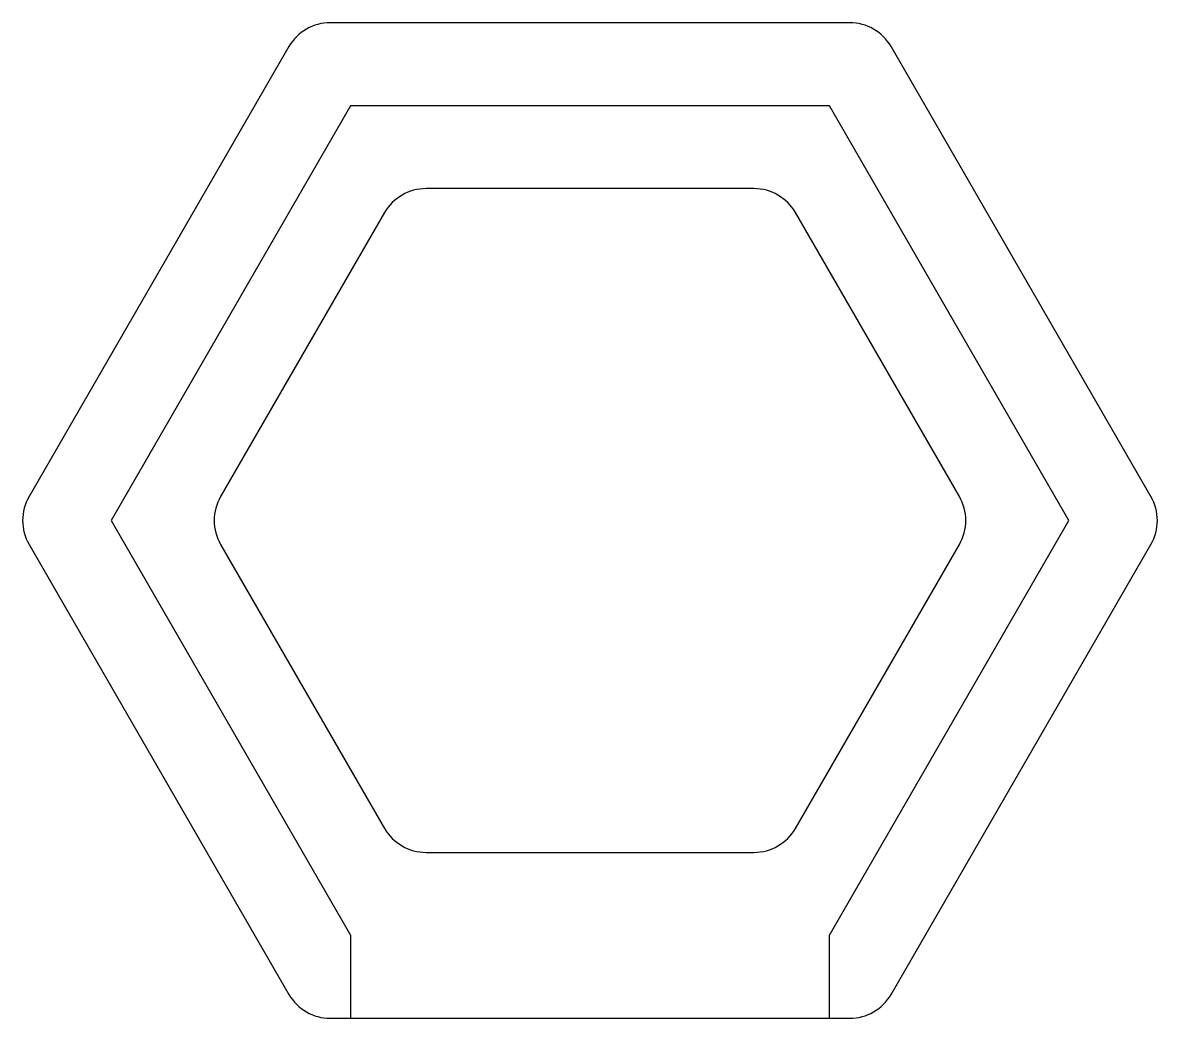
# Model space of a CAD drawing. Extents: x -59 to 59, y -52 to 52.
import ezdxf

# ---------------------------------------------------------------- set-up
doc = ezdxf.new("R2010")
doc.units = 0
doc.layers.get('0').update_dxf_attribs({"linetype": 'continuous'})

msp = doc.modelspace()

# ---------------------------------------------------------------- linework, layer by layer
at = {"color": 0}
for points in [[(58.56, 2.5), (31.44, 49.46, 0.267949), (27.11, 51.96), (-27.11, 51.96, 0.267949), (-31.44, 49.46), (-58.56, 2.5, 0.267949), (-58.56, -2.5), (-31.44, -49.46, 0.267949), (-27.11, -51.96), (27.11, -51.96, 0.267949), (31.44, -49.46), (58.56, -2.5, 0.267949)], [(38.56, 2.5), (21.44, 32.14, 0.267949), (17.11, 34.64), (-17.11, 34.64, 0.267949), (-21.44, 32.14), (-38.56, 2.5, 0.267949), (-38.56, -2.5), (-21.44, -32.14, 0.267949), (-17.11, -34.64), (17.11, -34.64, 0.267949), (21.44, -32.14), (38.56, -2.5, 0.267949)]]:
    msp.add_lwpolyline(points, format="xyb", close=True, dxfattribs=at)
at = {"color": 92}
msp.add_lwpolyline([(25, -51.96), (25, -43.3), (50, 0), (25, 43.3), (-25, 43.3), (-50, 0), (-25, -43.3), (-25, -51.96)], close=True, dxfattribs=at)

doc.saveas('drawing.dxf')
